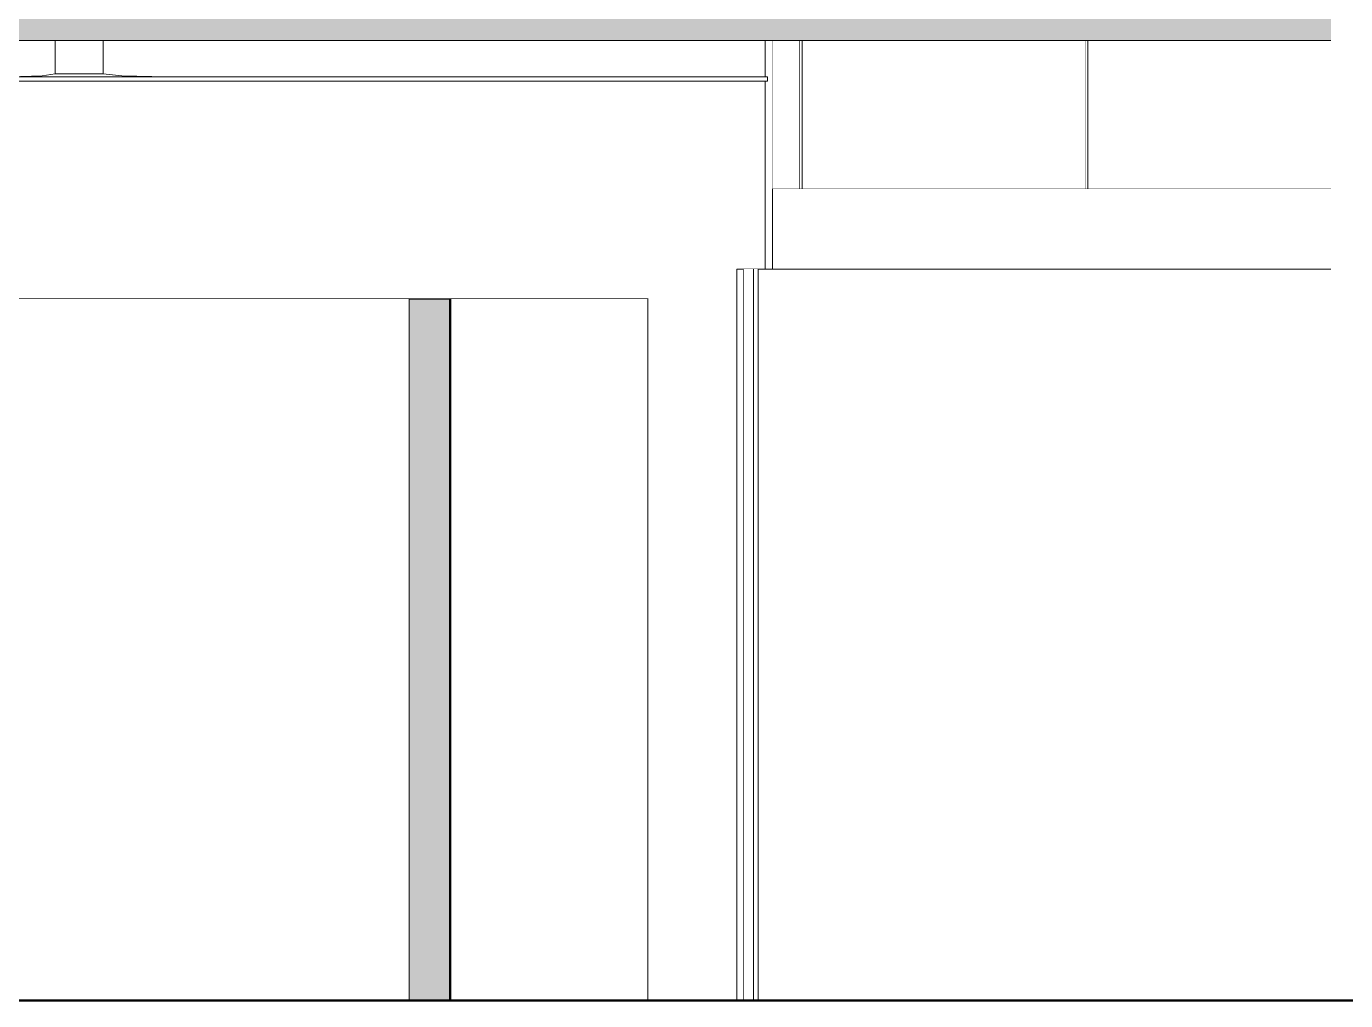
# Model space of a CAD drawing. Header units: millimetres. Extents: x -46169 to 237885, y -84465 to 18123.
# Drawn here: x 117764 to 122272, y -84333 to -81003 of the extents above; entities that cross this region are included whole.
import ezdxf

# ---------------------------------------------------------------- set-up
doc = ezdxf.new("R2010")
doc.units = ezdxf.units.MM
doc.header["$MEASUREMENT"] = 0
doc.linetypes.add('Wipeout_Contour', pattern=[1000, 0, -1000])
for name, color, linetype, lineweight, true_color in [('0_Pen_No__25', 7, 'Continuous', 50, 0x2a2a2a), ('New_A-20-M_Floor_Slab_Pen_No__29', 7, 'Continuous', 50, 0x2a2a2a), ('New_A-20-M_Floor_Slab_Pen_No__81', 7, 'Continuous', 20, 0x6a6a6a), ('New_A-25-M_Wall_Int_Pen_No__107', 7, 'Continuous', 15, 0xa6a6a6), ('New_A-25-M_Wall_Int_Pen_No__27', 7, 'Continuous', 50, 0x2a2a2a)]:
    doc.layers.add(name, color=color, linetype=linetype, lineweight=lineweight, true_color=true_color)
for name, color, linetype, lineweight in [('0_Pen_No__85', 8, 'Continuous', 20), ('New_A-25-M_Curtain_Wall_Pen_No__87', 8, 'Continuous', 20), ('New_A-25-M_Wall_Ext_Pen_No__87', 8, 'Continuous', 20), ('New_A-25-M_Wall_Int_Pen_No__87', 8, 'Continuous', 20)]:
    doc.layers.add(name, color=color, linetype=linetype, lineweight=lineweight)
for name, color, linetype in [('New_A-20-M_Floor_Slab', 7, 'Continuous'), ('New_A-25-M_Curtain_Wall', 7, 'Continuous'), ('New_A-25-M_Wall_Ext', 7, 'Continuous'), ('New_A-25-M_Wall_Int', 7, 'Continuous')]:
    doc.layers.add(name, color=color, linetype=linetype)

# ---------------------------------------------------------------- blocks, each defined once
blk = doc.blocks.new('Section Elem_10_2', base_point=(64459.2, -84332.6))
at = {"color": 254, "linetype": 'Wipeout_Contour', "lineweight": 0, "ltscale": 587363.573534}
blk.add_wipeout([(121811.6, -81557.6), (121811.6, -81832.6), (122222.3, -81832.6), (122222.3, -81557.6)], dxfattribs=at).dxf.layer = 'New_A-25-M_Wall_Int'
at = {"color": 254, "linetype": 'Wipeout_Contour', "lineweight": 0, "ltscale": 585820.362474}
blk.add_wipeout([(121293.1, -81557.6), (121293.1, -81832.6), (121811.6, -81832.6), (121811.6, -81557.6)], dxfattribs=at).dxf.layer = 'New_A-25-M_Wall_Int'
at = {"layer": 'New_A-25-M_Wall_Int_Pen_No__87', "linetype": 'Continuous'}
for p, q in [((121811.6, -81557.6), (122222.3, -81557.6)), ((121811.6, -81832.6), (122222.3, -81832.6))]:
    blk.add_line(p, q, dxfattribs=at)
at = {"color": 254, "linetype": 'Wipeout_Contour', "lineweight": 0, "ltscale": 584096.755652}
blk.add_wipeout([(120772.5, -81557.6), (120772.5, -81832.6), (121293.1, -81832.6), (121293.1, -81557.6)], dxfattribs=at).dxf.layer = 'New_A-25-M_Wall_Int'
at = {"layer": 'New_A-25-M_Wall_Int_Pen_No__87', "linetype": 'Continuous'}
for p, q in [((121293.1, -81557.6), (121811.6, -81557.6)), ((121293.1, -81832.6), (121811.6, -81832.6))]:
    blk.add_line(p, q, dxfattribs=at)
at = {"color": 254, "linetype": 'Wipeout_Contour', "lineweight": 0, "ltscale": 582473.753237}
blk.add_wipeout([(120772.5, -81557.6), (120313.4, -81557.6), (120313.4, -81832.6), (120772.5, -81832.6)], dxfattribs=at).dxf.layer = 'New_A-25-M_Wall_Int'
at = {"layer": 'New_A-25-M_Wall_Int_Pen_No__87', "linetype": 'Continuous'}
for p, q in [((120313.4, -81557.6), (120772.5, -81557.6)), ((120772.5, -81557.6), (121293.1, -81557.6)), ((120313.4, -81832.6), (120772.5, -81832.6)), ((120772.5, -81832.6), (121293.1, -81832.6))]:
    blk.add_line(p, q, dxfattribs=at)
blk = doc.blocks.new('Section Elem_50_2', base_point=(64459.2, -84332.6))
at = {"layer": 'New_A-20-M_Floor_Slab_Pen_No__81', "linetype": 'Continuous', "lineweight": 0, "true_color": 0x353535}
blk.add_hatch(color=250, dxfattribs=at).paths.add_polyline_path([(122222.3, -80953.1), (121199.2, -80953.1), (121199.2, -81053.1), (122222.3, -81053.1)])
at = {"layer": 'New_A-20-M_Floor_Slab_Pen_No__29', "linetype": 'Continuous'}
for p, q in [((122222.3, -80953.1), (121199.2, -80953.1)), ((122222.3, -81053.1), (121199.2, -81053.1))]:
    blk.add_line(p, q, dxfattribs=at)
blk = doc.blocks.new('Section Elem_58_2', base_point=(64459.2, -84332.6))
at = {"layer": 'New_A-20-M_Floor_Slab_Pen_No__81', "linetype": 'Continuous', "lineweight": 0, "true_color": 0x353535}
blk.add_hatch(color=250, dxfattribs=at).paths.add_polyline_path([(121199.2, -80953.1), (110430, -80953.1), (110430, -81053.1), (121199.2, -81053.1)])
at = {"layer": 'New_A-20-M_Floor_Slab_Pen_No__29', "linetype": 'Continuous'}
blk.add_line((121199.2, -81053.1), (110430, -81053.1), dxfattribs=at)
blk = doc.blocks.new('Section Elem_60_2', base_point=(64459.2, -84332.6))
at = {"layer": 'New_A-25-M_Wall_Int_Pen_No__27', "linetype": 'Continuous'}
blk.add_line((119070.3, -81932.6), (119070.3, -84332.6), dxfattribs=at)
at = {"color": 254, "linetype": 'Wipeout_Contour', "lineweight": 0, "ltscale": 582466.652107}
blk.add_wipeout([(119887.8, -81932.6), (119212, -81932.6), (119212, -84332.6), (119887.8, -84332.6)], dxfattribs=at).dxf.layer = 'New_A-25-M_Wall_Int'
at = {"layer": 'New_A-25-M_Wall_Int_Pen_No__107', "linetype": 'Continuous', "lineweight": 0, "true_color": 0xd2d2d2}
blk.add_hatch(color=254, dxfattribs=at).paths.add_polyline_path([(119070.3, -81932.6), (119070.3, -84332.6), (119212, -84332.6), (119212, -81932.6)])
at = {"layer": 'New_A-25-M_Wall_Int_Pen_No__27', "linetype": 'Continuous'}
for q in [(119070.3, -81932.6), (119212, -84332.6)]:
    blk.add_line((119212, -81932.6), q, dxfattribs=at)
at = {"layer": 'New_A-25-M_Wall_Int_Pen_No__87', "linetype": 'Continuous'}
blk.add_line((119212, -81932.6), (119887.8, -81932.6), dxfattribs=at)
blk = doc.blocks.new('Section Elem_61_2', base_point=(64459.2, -84332.6))
at = {"color": 254, "linetype": 'Wipeout_Contour', "lineweight": 0, "ltscale": 576129.918929}
blk.add_wipeout([(117859.2, -81932.6), (117371.2, -81932.6), (117371.2, -84332.6), (117859.2, -84332.6)], dxfattribs=at).dxf.layer = 'New_A-25-M_Wall_Int'
at = {"color": 254, "linetype": 'Wipeout_Contour', "lineweight": 0, "ltscale": 577723.324861}
blk.add_wipeout([(117859.2, -84332.6), (118346.2, -84332.6), (118346.2, -81932.6), (117859.2, -81932.6)], dxfattribs=at).dxf.layer = 'New_A-25-M_Wall_Int'
at = {"layer": 'New_A-25-M_Wall_Int_Pen_No__87', "linetype": 'Continuous'}
blk.add_line((117859.2, -81932.6), (117371.2, -81932.6), dxfattribs=at)
at = {"color": 254, "linetype": 'Wipeout_Contour', "lineweight": 0, "ltscale": 579315.182195}
blk.add_wipeout([(118831.9, -81932.6), (118346.2, -81932.6), (118346.2, -84332.6), (118831.9, -84332.6)], dxfattribs=at).dxf.layer = 'New_A-25-M_Wall_Int'
at = {"layer": 'New_A-25-M_Wall_Int_Pen_No__87', "linetype": 'Continuous'}
blk.add_line((118346.2, -81932.6), (117859.2, -81932.6), dxfattribs=at)
at = {"color": 254, "linetype": 'Wipeout_Contour', "lineweight": 0, "ltscale": 580501.386542}
blk.add_wipeout([(118831.9, -84332.6), (119070.3, -84332.6), (119070.3, -81932.6), (118831.9, -81932.6)], dxfattribs=at).dxf.layer = 'New_A-25-M_Wall_Int'
at = {"layer": 'New_A-25-M_Wall_Int_Pen_No__87', "linetype": 'Continuous'}
for p, q in [((118831.9, -81932.6), (118346.2, -81932.6)), ((119070.3, -81932.6), (118831.9, -81932.6))]:
    blk.add_line(p, q, dxfattribs=at)
blk = doc.blocks.new('Section Elem_69_2', base_point=(64459.2, -84332.6))
at = {"color": 254, "linetype": 'Wipeout_Contour', "lineweight": 0, "ltscale": 872770.358214}
blk.add_wipeout([(119509.8, -81190.6), (119509.8, -81932.6), (119887.8, -81932.6), (119887.8, -84332.6), (120029.7, -84332.6), (120029.7, -81190.6)], dxfattribs=at).dxf.layer = 'New_A-25-M_Wall_Int'
at = {"layer": 'New_A-25-M_Wall_Int_Pen_No__87', "linetype": 'Continuous'}
blk.add_line((119887.8, -84332.6), (119887.8, -81932.6), dxfattribs=at)
at = {"color": 254, "linetype": 'Wipeout_Contour', "lineweight": 0, "ltscale": 722748.617598}
blk.add_wipeout([(118988.4, -81932.6), (119454, -81932.6), (119509.8, -81932.6), (119509.8, -81190.6), (118988.4, -81190.6)], dxfattribs=at).dxf.layer = 'New_A-25-M_Wall_Int'
at = {"color": 254, "linetype": 'Wipeout_Contour', "lineweight": 0, "ltscale": 720562.178234}
blk.add_wipeout([(118465.8, -81932.6), (118890.6, -81932.6), (118988.4, -81932.6), (118988.4, -81190.6), (118465.8, -81190.6)], dxfattribs=at).dxf.layer = 'New_A-25-M_Wall_Int'
at = {"color": 254, "linetype": 'Wipeout_Contour', "lineweight": 0, "ltscale": 574450.284811}
blk.add_wipeout([(118465.8, -81190.6), (117942, -81190.6), (117942, -81932.6), (118465.8, -81932.6)], dxfattribs=at).dxf.layer = 'New_A-25-M_Wall_Int'
at = {"color": 254, "linetype": 'Wipeout_Contour', "lineweight": 0, "ltscale": 716282.76215}
blk.add_wipeout([(117417.3, -81190.6), (117417.3, -81932.6), (117880, -81932.6), (117942, -81932.6), (117942, -81190.6)], dxfattribs=at).dxf.layer = 'New_A-25-M_Wall_Int'
at = {"color": 254, "linetype": 'Wipeout_Contour', "lineweight": 0, "ltscale": 857629.413638}
blk.add_wipeout([(117417.3, -81053.1), (117417.3, -81175.6), (117707.9, -81175.6), (117817.6, -81172.6), (117863.1, -81165.4), (117863.1, -81053.1)], dxfattribs=at).dxf.layer = 'New_A-25-M_Wall_Int'
at = {"color": 254, "linetype": 'Wipeout_Contour', "lineweight": 0, "ltscale": 575213.000962}
blk.add_wipeout([(120296.8, -81175.6), (117087.7, -81175.6), (117087.7, -81190.6), (120296.8, -81190.6)], dxfattribs=at).dxf.layer = 'New_A-25-M_Wall_Int'
at = {"color": 254, "linetype": 'Wipeout_Contour', "lineweight": 0, "ltscale": 572783.528631}
blk.add_wipeout([(117817.6, -81172.6), (117707.9, -81175.6), (118244.7, -81175.6), (118090.8, -81172.6)], dxfattribs=at).dxf.layer = 'New_A-25-M_Wall_Int'
at = {"color": 254, "linetype": 'Wipeout_Contour', "lineweight": 0, "ltscale": 874446.216436}
blk.add_wipeout([(120288.8, -81190.6), (120029.7, -81190.6), (120029.7, -84332.6), (120191.9, -84332.6), (120191.9, -81832.6), (120288.8, -81832.6)], dxfattribs=at).dxf.layer = 'New_A-25-M_Wall_Int'
at = {"color": 254, "linetype": 'Wipeout_Contour', "lineweight": 0, "ltscale": 1161605.422491412}
blk.add_wipeout([(120288.8, -81190.6), (120288.8, -81832.6), (120313.4, -81832.6), (120313.4, -81053.1), (120288.8, -81053.1), (120288.8, -81175.6), (120296.8, -81175.6), (120296.8, -81190.6)], dxfattribs=at).dxf.layer = 'New_A-25-M_Wall_Int'
at = {"color": 254, "linetype": 'Wipeout_Contour', "lineweight": 0, "ltscale": 584501.844565}
blk.add_wipeout([(120191.9, -84332.6), (120215, -84332.6), (120215, -81832.6), (120191.9, -81832.6)], dxfattribs=at).dxf.layer = 'New_A-25-M_Wall_Int'
at = {"layer": 'New_A-25-M_Wall_Int_Pen_No__87', "linetype": 'Continuous'}
for p, q in [((120313.4, -81053.1), (120313.4, -81832.6)), ((120191.9, -81832.6), (120191.9, -84332.6)), ((120288.8, -81832.6), (120191.9, -81832.6)), ((120215, -84332.6), (120215, -81832.6)), ((120288.8, -81832.6), (120313.4, -81832.6))]:
    blk.add_line(p, q, dxfattribs=at)
at = {"color": 254, "linetype": 'Wipeout_Contour', "lineweight": 0, "ltscale": 579900.512666}
blk.add_wipeout([(120029.7, -81053.1), (120029.7, -81175.6), (120288.8, -81175.6), (120288.8, -81053.1)], dxfattribs=at).dxf.layer = 'New_A-25-M_Wall_Int'
at = {"layer": 'New_A-25-M_Wall_Int_Pen_No__87', "linetype": 'Continuous'}
for p, q in [((120288.8, -81175.6), (120288.8, -81053.1)), ((120288.8, -81175.6), (120296.8, -81175.6)), ((120296.8, -81190.6), (120296.8, -81175.6)), ((120288.8, -81190.6), (120296.8, -81190.6)), ((120288.8, -81832.6), (120288.8, -81190.6))]:
    blk.add_line(p, q, dxfattribs=at)
at = {"color": 254, "linetype": 'Wipeout_Contour', "lineweight": 0, "ltscale": 578610.073802}
blk.add_wipeout([(120029.7, -81053.1), (119509.8, -81053.1), (119509.8, -81175.6), (120029.7, -81175.6)], dxfattribs=at).dxf.layer = 'New_A-25-M_Wall_Int'
at = {"layer": 'New_A-25-M_Wall_Int_Pen_No__87', "linetype": 'Continuous'}
for p, q in [((120288.8, -81175.6), (120029.7, -81175.6)), ((120288.8, -81190.6), (120029.7, -81190.6))]:
    blk.add_line(p, q, dxfattribs=at)
at = {"color": 254, "linetype": 'Wipeout_Contour', "lineweight": 0, "ltscale": 576886.978152}
blk.add_wipeout([(118988.4, -81053.1), (118988.4, -81175.6), (119509.8, -81175.6), (119509.8, -81053.1)], dxfattribs=at).dxf.layer = 'New_A-25-M_Wall_Int'
at = {"layer": 'New_A-25-M_Wall_Int_Pen_No__87', "linetype": 'Continuous'}
for p, q in [((120029.7, -81175.6), (119509.8, -81175.6)), ((120029.7, -81190.6), (119509.8, -81190.6))]:
    blk.add_line(p, q, dxfattribs=at)
at = {"color": 254, "linetype": 'Wipeout_Contour', "lineweight": 0, "ltscale": 575161.695293}
blk.add_wipeout([(118465.8, -81053.1), (118465.8, -81175.6), (118988.4, -81175.6), (118988.4, -81053.1)], dxfattribs=at).dxf.layer = 'New_A-25-M_Wall_Int'
at = {"layer": 'New_A-25-M_Wall_Int_Pen_No__87', "linetype": 'Continuous'}
for p, q in [((119509.8, -81175.6), (118988.4, -81175.6)), ((119509.8, -81190.6), (118988.4, -81190.6))]:
    blk.add_line(p, q, dxfattribs=at)
at = {"color": 254, "linetype": 'Wipeout_Contour', "lineweight": 0, "ltscale": 860295.509375}
blk.add_wipeout([(118027.1, -81053.1), (118027.1, -81165.4), (118090.8, -81172.6), (118244.7, -81175.6), (118465.8, -81175.6), (118465.8, -81053.1)], dxfattribs=at).dxf.layer = 'New_A-25-M_Wall_Int'
at = {"layer": 'New_A-25-M_Wall_Int_Pen_No__87', "linetype": 'Continuous'}
for p, q in [((118465.8, -81175.6), (118244.7, -81175.6)), ((118988.4, -81175.6), (118465.8, -81175.6)), ((118988.4, -81190.6), (118465.8, -81190.6))]:
    blk.add_line(p, q, dxfattribs=at)
at = {"color": 254, "linetype": 'Wipeout_Contour', "lineweight": 0, "ltscale": 572720.313012}
blk.add_wipeout([(117863.1, -81165.4), (117817.6, -81172.6), (118090.8, -81172.6), (118027.1, -81165.4)], dxfattribs=at).dxf.layer = 'New_A-25-M_Wall_Int'
at = {"layer": 'New_A-25-M_Wall_Int_Pen_No__87', "linetype": 'Continuous'}
for p, q in [((117817.6, -81172.6), (117707.9, -81175.6)), ((118244.7, -81175.6), (118090.8, -81172.6)), ((117942, -81190.6), (117417.3, -81190.6)), ((118465.8, -81190.6), (117942, -81190.6))]:
    blk.add_line(p, q, dxfattribs=at)
at = {"color": 254, "linetype": 'Wipeout_Contour', "lineweight": 0, "ltscale": 572569.706785}
blk.add_wipeout([(117863.1, -81165.4), (118027.1, -81165.4), (118027.1, -81053.1), (117863.1, -81053.1)], dxfattribs=at).dxf.layer = 'New_A-25-M_Wall_Int'
at = {"layer": 'New_A-25-M_Wall_Int_Pen_No__87', "linetype": 'Continuous'}
for p, q in [((117863.1, -81053.1), (117863.1, -81165.4)), ((118027.1, -81165.4), (118027.1, -81053.1)), ((117707.9, -81175.6), (118244.7, -81175.6)), ((117863.1, -81165.4), (117817.6, -81172.6)), ((118027.1, -81165.4), (117863.1, -81165.4)), ((118090.8, -81172.6), (118027.1, -81165.4))]:
    blk.add_line(p, q, dxfattribs=at)
blk = doc.blocks.new('Section Elem_71_2', base_point=(64459.2, -84332.6))
at = {"color": 254, "linetype": 'Wipeout_Contour', "lineweight": 0, "ltscale": 584420.814216}
blk.add_wipeout([(121391.4, -81053.1), (121391.4, -81557.6), (121393.5, -81557.6), (121393.5, -81053.1)], dxfattribs=at).dxf.layer = 'New_A-25-M_Curtain_Wall'
at = {"color": 254, "linetype": 'Wipeout_Contour', "lineweight": 0, "ltscale": 584401.087585}
blk.add_wipeout([(121381.6, -81557.6), (121391.4, -81557.6), (121391.4, -81053.1), (121381.6, -81053.1)], dxfattribs=at).dxf.layer = 'New_A-25-M_Curtain_Wall'
at = {"layer": 'New_A-25-M_Curtain_Wall_Pen_No__87', "linetype": 'Continuous'}
for p, q in [((121381.6, -81557.6), (121381.6, -81053.1)), ((121391.4, -81557.6), (121391.4, -81053.1))]:
    blk.add_line(p, q, dxfattribs=at)
blk = doc.blocks.new('Section Elem_73_2', base_point=(64459.2, -84332.6))
at = {"color": 254, "linetype": 'Wipeout_Contour', "lineweight": 0, "ltscale": 581180.840221}
blk.add_wipeout([(120415.5, -81557.6), (120417.2, -81557.6), (120417.2, -81053.1), (120415.5, -81053.1)], dxfattribs=at).dxf.layer = 'New_A-25-M_Curtain_Wall'
at = {"color": 254, "linetype": 'Wipeout_Contour', "lineweight": 0, "ltscale": 581161.615571}
blk.add_wipeout([(120405.6, -81557.6), (120415.5, -81557.6), (120415.5, -81053.1), (120405.6, -81053.1)], dxfattribs=at).dxf.layer = 'New_A-25-M_Curtain_Wall'
at = {"layer": 'New_A-25-M_Curtain_Wall_Pen_No__87', "linetype": 'Continuous'}
for p, q in [((120405.6, -81557.6), (120405.6, -81053.1)), ((120415.5, -81557.6), (120415.5, -81053.1))]:
    blk.add_line(p, q, dxfattribs=at)
blk = doc.blocks.new('Section Elem_91_2', base_point=(64459.2, -84332.6))
at = {"color": 254, "linetype": 'Wipeout_Contour', "lineweight": 0, "ltscale": 585802.983044}
blk.add_wipeout([(122222.3, -81053.1), (121393.5, -81053.1), (121393.5, -81557.6), (122222.3, -81557.6)], dxfattribs=at).dxf.layer = 'New_A-25-M_Curtain_Wall'
blk = doc.blocks.new('Section Elem_93_2', base_point=(64459.2, -84332.6))
at = {"color": 254, "linetype": 'Wipeout_Contour', "lineweight": 0, "ltscale": 582784.304332}
blk.add_wipeout([(120417.2, -81557.6), (121381.6, -81557.6), (121381.6, -81053.1), (120417.2, -81053.1)], dxfattribs=at).dxf.layer = 'New_A-25-M_Curtain_Wall'
blk = doc.blocks.new('Section Elem_95_2', base_point=(64459.2, -84332.6))
at = {"color": 254, "linetype": 'Wipeout_Contour', "lineweight": 0, "ltscale": 580992.553711}
blk.add_wipeout([(120313.4, -81053.1), (120313.4, -81557.6), (120405.6, -81557.6), (120405.6, -81053.1)], dxfattribs=at).dxf.layer = 'New_A-25-M_Curtain_Wall'
blk = doc.blocks.new('Section Elem_123_2', base_point=(64459.2, -84332.6))
at = {"color": 254, "linetype": 'Wipeout_Contour', "lineweight": 0, "ltscale": 584678.102753}
blk.add_wipeout([(120265.3, -84332.6), (120265.3, -81832.6), (120248.8, -81832.6), (120248.8, -84332.6)], dxfattribs=at).dxf.layer = 'New_A-25-M_Wall_Ext'
at = {"color": 254, "linetype": 'Wipeout_Contour', "lineweight": 0, "ltscale": 584595.394841}
blk.add_wipeout([(120215, -84332.6), (120248.8, -84332.6), (120248.8, -81832.6), (120215, -81832.6)], dxfattribs=at).dxf.layer = 'New_A-25-M_Wall_Ext'
at = {"layer": 'New_A-25-M_Wall_Ext_Pen_No__87', "linetype": 'Continuous'}
for p, q in [((120248.8, -84332.6), (120248.8, -81832.6)), ((120265.3, -81832.6), (120265.3, -84332.6))]:
    blk.add_line(p, q, dxfattribs=at)
blk = doc.blocks.new('Section Elem_125_2', base_point=(64459.2, -84332.6))
at = {"layer": 'New_A-20-M_Floor_Slab_Pen_No__29', "linetype": 'Continuous'}
for p, q in [((112086.8, -84332.6), (119070.3, -84332.6)), ((119070.3, -84332.6), (119212, -84332.6)), ((119212, -84332.6), (122222.3, -84332.6))]:
    blk.add_line(p, q, dxfattribs=at)
blk = doc.blocks.new('I-05 Lecture Theatre Elevation_STORY_MARKER', base_point=(64459.2, -84332.6))
at = {"layer": '0_Pen_No__25', "linetype": 'Continuous'}
blk.add_line((122222.3, -84332.6), (122322.3, -84332.6), dxfattribs=at)
at = {"layer": '0_Pen_No__85', "linetype": 'Continuous'}
blk.add_line((109406.9, -84332.6), (122222.3, -84332.6), dxfattribs=at)

msp = doc.modelspace()

# ---------------------------------------------------------------- block references
at = {"layer": 'New_A-20-M_Floor_Slab'}
for name in ['Section Elem_58_2', 'Section Elem_50_2']:
    msp.add_blockref(name, (64459.2, -84332.6), dxfattribs=at)
at = {"layer": 'New_A-25-M_Wall_Int'}
for name in ['Section Elem_10_2', 'Section Elem_60_2']:
    msp.add_blockref(name, (64459.2, -84332.6), dxfattribs=at)

# ---------------------------------------------------------------- next in the draw order: block references
at = {"layer": 'New_A-25-M_Curtain_Wall'}
for name in ['Section Elem_73_2', 'Section Elem_71_2']:
    msp.add_blockref(name, (64459.2, -84332.6), dxfattribs=at)
at = {"layer": 'New_A-25-M_Wall_Int'}
msp.add_blockref('Section Elem_61_2', (64459.2, -84332.6), dxfattribs=at)

# ---------------------------------------------------------------- next in the draw order: block references
at = {"layer": 'New_A-25-M_Curtain_Wall'}
msp.add_blockref('Section Elem_91_2', (64459.2, -84332.6), dxfattribs=at)
at = {"layer": 'New_A-25-M_Wall_Int'}
msp.add_blockref('Section Elem_69_2', (64459.2, -84332.6), dxfattribs=at)

# ---------------------------------------------------------------- next in the draw order: block references
at = {"layer": 'New_A-25-M_Curtain_Wall'}
msp.add_blockref('Section Elem_93_2', (64459.2, -84332.6), dxfattribs=at)
at = {"layer": 'New_A-25-M_Wall_Ext'}
msp.add_blockref('Section Elem_123_2', (64459.2, -84332.6), dxfattribs=at)

# ---------------------------------------------------------------- next in the draw order: block references
at = {"layer": 'New_A-20-M_Floor_Slab'}
msp.add_blockref('Section Elem_125_2', (64459.2, -84332.6), dxfattribs=at)
at = {"layer": 'New_A-25-M_Curtain_Wall'}
msp.add_blockref('Section Elem_95_2', (64459.2, -84332.6), dxfattribs=at)

# ---------------------------------------------------------------- next in the draw order: block references
at = {"linetype": 'Continuous', "lineweight": 0}
msp.add_blockref('I-05 Lecture Theatre Elevation_STORY_MARKER', (64459.2, -84332.6), dxfattribs=at)

doc.saveas('drawing.dxf')
